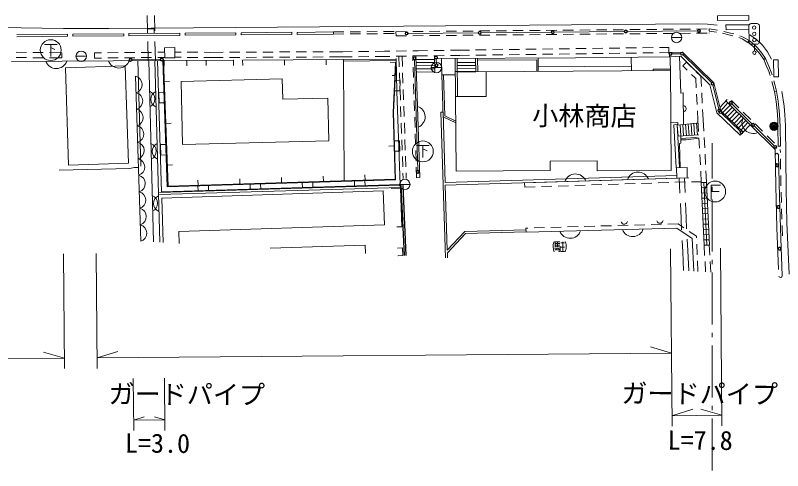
# Model space of a CAD drawing. Units: millimetres, scale not verified. Extents: x 40000 to 680000, y 20000 to 380000.
# Drawn here: x 394200 to 467707, y 250716 to 294358 of the extents above; entities that cross this region are included whole.
import ezdxf
from ezdxf.enums import TextEntityAlignment as Align

# ---------------------------------------------------------------- set-up
doc = ezdxf.new("R2010")
doc.units = ezdxf.units.MM
doc.header["$LTSCALE"] = 1000
for name, color, linetype, lineweight in [('M-BGD', 7, 'Continuous', 13), ('M-BGD-EXST', 7, 'Continuous', 13), ('M-BMK-ROW', 30, 'Continuous', 13), ('M-STR-HTXT', 7, 'Continuous', 13), ('M-STR-STRC', 7, 'Continuous', 13)]:
    doc.layers.add(name, color=color, linetype=linetype, lineweight=lineweight)
doc.styles.add('ＭＳ ゴシック', font='')
doc.styles.get('ＭＳ ゴシック').set_extended_font_data('MS Gothic')

msp = doc.modelspace()

# ---------------------------------------------------------------- linework, layer by layer
at = {"layer": 'M-BGD'}
for p, q in [((406815, 294347), (406853, 292847)), ((407515, 294358), (407553, 292859)), ((405078, 292603), (405080, 292403)), ((406871, 293074), (407496, 293079)), ((406871, 293074), (406875, 292625)), ((407496, 293079), (407499, 292630)), ((410455, 292643), (410457, 292443)), ((415821, 292689), (415823, 292489)), ((421194, 292726), (421197, 292526)), ((421197, 292526), (424679, 292564)), ((424677, 292764), (425677, 292773)), ((424679, 292564), (425679, 292573)), ((426277, 292778), (427277, 292787)), ((426279, 292578), (427279, 292587)), ((427877, 292792), (428877, 292801)), ((427879, 292592), (428879, 292601)), ((429477, 292806), (430477, 292814)), ((429479, 292606), (430479, 292614)), ((430664, 292790), (431664, 292798)), ((430664, 292790), (430668, 292390)), ((432264, 292804), (433264, 292813)), ((433864, 292818), (434864, 292827)), ((435464, 292832), (436464, 292841)), ((437064, 292847), (438064, 292856)), ((438664, 292861), (439664, 292870)), ((440264, 292875), (441264, 292884)), ((441864, 292890), (442864, 292898)), ((443464, 292904), (444463, 292913)), ((445063, 292918), (446063, 292927)), ((446663, 292932), (447663, 292941)), ((448263, 292947), (449263, 292956)), ((449863, 292961), (450863, 292970)), ((449867, 292561), (450867, 292570)), ((451463, 292975), (452463, 292984)), ((451467, 292575), (452467, 292584)), ((453063, 292989), (454063, 292998)), ((453067, 292589), (454067, 292598)), ((454663, 293004), (455663, 293013)), ((454667, 292604), (455667, 292613)), ((456263, 293018), (457263, 293027)), ((456267, 292618), (457267, 292627)), ((457863, 293032), (458863, 293041)), ((457867, 292632), (458866, 292641)), ((459463, 293047), (460463, 293056)), ((459466, 292647), (460466, 292656)), ((461479, 292948), (460674, 293057)), ((460674, 293057), (460676, 292870)), ((461372, 292760), (460676, 292855)), ((460678, 292669), (460678, 292657)), ((462667, 292469), (461958, 292634)), ((462715, 292663), (462064, 292815)), ((463036, 292578), (462715, 292663)), ((394349, 292306), (399207, 292361)), ((399708, 292556), (399710, 292356)), ((399710, 292356), (404579, 292400)), ((405080, 292403), (409947, 292441)), ((406878, 291847), (406925, 290028)), ((407578, 291859), (407625, 290034)), ((410457, 292443), (415317, 292485)), ((415823, 292489), (420694, 292534)), ((430668, 292390), (431668, 292398)), ((432268, 292404), (433268, 292413)), ((433867, 292418), (434867, 292427)), ((435467, 292432), (436467, 292441)), ((437067, 292447), (438067, 292456)), ((438667, 292461), (439667, 292470)), ((440267, 292475), (441267, 292484)), ((441867, 292490), (442867, 292498)), ((443467, 292504), (444467, 292513)), ((445067, 292518), (446067, 292527)), ((446667, 292532), (447667, 292541)), ((448267, 292547), (449267, 292556)), ((457049, 292235), (458049, 292235)), ((462930, 292399), (462667, 292469)), ((463830, 292092), (463502, 292218)), ((463918, 292273), (463606, 292393)), ((464386, 291759), (463830, 292092)), ((464489, 291931), (463918, 292273)), ((442495, 291094), (441496, 291080)), ((444095, 291116), (443095, 291102)), ((445695, 291137), (444695, 291124)), ((447295, 291159), (446295, 291145)), ((448895, 291181), (447895, 291167)), ((450495, 291203), (449495, 291189)), ((452095, 291225), (451095, 291211)), ((453694, 291246), (452694, 291233)), ((455294, 291268), (454294, 291254)), ((456802, 291289), (455894, 291276)), ((456802, 291289), (456809, 290789)), ((395276, 290806), (394276, 290817)), ((396876, 290789), (395876, 290800)), ((398657, 290770), (397476, 290783)), ((398651, 290270), (398657, 290770)), ((400009, 290434), (401009, 290434)), ((402443, 290766), (401791, 290760)), ((401791, 290760), (401795, 290260)), ((404043, 290781), (403043, 290772)), ((405643, 290796), (404643, 290787)), ((407243, 290811), (406243, 290802)), ((408495, 290823), (407843, 290817)), ((410073, 290833), (409512, 290837)), ((411673, 290821), (410673, 290828)), ((412835, 290812), (412273, 290816)), ((414100, 290818), (412835, 290812)), ((415700, 290826), (414700, 290821)), ((417300, 290834), (416300, 290829)), ((418900, 290842), (417900, 290837)), ((420500, 290850), (419500, 290845)), ((422100, 290858), (421100, 290853)), ((422101, 290358), (421101, 290353)), ((423700, 290866), (422700, 290861)), ((423701, 290366), (422701, 290361)), ((425565, 290875), (424300, 290869)), ((425568, 290375), (424301, 290369)), ((426465, 290884), (425565, 290875)), ((426471, 290384), (425568, 290375)), ((428065, 290900), (427065, 290890)), ((428071, 290400), (427071, 290390)), ((429566, 290915), (428665, 290906)), ((429573, 290415), (428671, 290406)), ((430070, 290924), (429566, 290915)), ((430077, 290424), (429573, 290415)), ((431670, 290951), (430670, 290934)), ((431677, 290452), (430677, 290434)), ((430943, 290432), (430978, 289432)), ((431243, 290442), (431278, 289443)), ((432774, 290971), (432270, 290962)), ((432290, 289989), (432276, 290462)), ((432782, 290471), (432277, 290462)), ((432936, 278804), (432576, 290467)), ((433681, 290981), (432774, 290971)), ((433688, 290481), (432782, 290471)), ((435281, 290999), (434281, 290988)), ((435288, 290499), (434288, 290488)), ((436788, 291016), (435881, 291006)), ((436794, 290516), (435888, 290506)), ((437696, 291028), (436788, 291016)), ((437702, 290528), (436794, 290516)), ((439296, 291050), (438296, 291036)), ((439302, 290550), (438302, 290537)), ((440896, 291072), (439896, 291058)), ((440902, 290572), (439902, 290558)), ((442502, 290594), (441502, 290580)), ((444102, 290616), (443102, 290602)), ((445702, 290637), (444702, 290624)), ((447302, 290659), (446302, 290646)), ((447864, 290280), (456864, 290396)), ((448901, 290681), (447901, 290667)), ((450501, 290703), (449501, 290689)), ((452101, 290725), (451101, 290711)), ((453701, 290746), (452701, 290733)), ((455301, 290768), (454301, 290755)), ((456809, 290789), (455901, 290776)), ((456851, 290796), (456864, 290396)), ((457941, 286914), (457815, 290428)), ((393832, 289925), (408412, 290040)), ((395271, 290306), (394271, 290317)), ((396871, 290289), (395871, 290300)), ((398651, 290270), (397471, 290283)), ((402448, 290266), (401795, 290260)), ((404047, 290281), (403048, 290272)), ((405647, 290296), (404647, 290287)), ((405943, 290019), (406225, 279913)), ((407247, 290311), (406247, 290302)), ((407425, 272634), (406972, 290028)), ((407578, 290033), (408027, 272602)), ((408197, 277407), (407821, 290033)), ((408500, 290323), (407847, 290317)), ((408466, 290024), (415128, 290051)), ((408466, 290024), (408468, 289524)), ((410071, 290333), (409508, 290337)), ((410635, 290031), (410637, 289531)), ((411671, 290321), (410671, 290328)), ((412834, 290312), (412271, 290316)), ((412466, 290040), (412468, 289540)), ((414101, 290318), (412834, 290312)), ((415701, 290326), (414701, 290321)), ((415105, 290051), (415107, 289551)), ((415974, 290066), (425659, 290127)), ((415974, 290066), (415977, 289566)), ((417301, 290334), (416301, 290329)), ((418901, 290342), (417901, 290337)), ((420501, 290350), (419501, 290345)), ((419974, 290091), (419977, 289591)), ((423974, 290116), (423977, 289616)), ((425626, 290118), (430682, 290167)), ((425715, 278494), (425626, 290118)), ((425627, 289968), (430674, 290017)), ((430609, 289837), (430109, 289858)), ((432586, 290122), (434354, 290141)), ((432595, 289822), (434360, 289841)), ((447864, 290280), (434352, 290217)), ((435029, 290220), (435069, 288657)), ((436330, 290226), (436440, 279420)), ((436530, 290227), (436567, 286572)), ((438292, 289847), (436534, 289836)), ((438301, 288947), (438288, 290235)), ((438488, 290236), (438501, 288948)), ((444293, 290236), (444301, 288986)), ((453219, 289043), (453209, 290308)), ((456936, 289521), (456928, 290347)), ((458141, 289505), (458489, 289864)), ((458489, 289864), (458962, 289405)), ((466207, 289401), (465890, 290119)), ((466058, 290232), (465910, 290133)), ((466390, 289481), (466058, 290232)), ((432340, 288390), (432309, 289389)), ((432605, 289522), (434367, 289541)), ((432614, 289223), (434373, 289241)), ((434040, 289352), (435040, 289352)), ((438301, 288984), (436348, 288969)), ((438295, 289547), (436537, 289536)), ((438298, 289247), (436540, 289236)), ((438301, 288947), (436543, 288936)), ((456973, 289067), (438301, 288947)), ((439311, 286589), (439296, 288954)), ((444298, 289424), (453215, 289493)), ((456966, 289198), (455308, 289187)), ((455309, 289056), (455308, 289187)), ((456955, 289521), (457032, 279494)), ((458141, 289505), (458544, 289114)), ((459393, 288987), (459866, 288527)), ((466204, 289408), (466431, 288837)), ((466390, 289481), (466617, 288911)), ((466694, 288644), (466617, 288911)), ((406218, 272700), (405725, 288526)), ((419811, 286315), (419761, 288264)), ((430554, 288577), (430304, 288588)), ((430999, 288833), (431033, 287833)), ((431299, 288843), (431333, 287844)), ((436345, 288671), (435069, 288657)), ((458974, 288696), (459377, 288305)), ((459377, 288305), (459426, 287406)), ((459866, 288527), (459920, 287530)), ((466500, 288597), (466425, 288855)), ((408473, 287999), (408973, 288017)), ((431081, 288105), (430582, 288129)), ((431032, 287106), (431081, 288105)), ((432389, 286791), (432358, 287790)), ((466770, 287663), (466667, 288021)), ((466917, 287053), (466770, 287663)), ((466964, 287715), (466861, 288068)), ((467112, 287100), (466964, 287715)), ((408442, 286982), (407942, 286965)), ((407942, 286965), (407977, 285966)), ((430532, 287130), (431032, 287106)), ((431054, 287234), (431089, 286234)), ((431354, 287244), (431389, 286245)), ((457941, 286914), (458191, 286923)), ((458191, 286923), (458208, 283900)), ((459459, 286806), (459514, 285808)), ((459953, 286931), (460008, 285933)), ((407977, 285966), (408476, 285983)), ((424125, 286425), (419811, 286315)), ((424125, 286425), (424229, 282332)), ((432438, 285191), (432408, 286191)), ((436367, 286571), (439311, 286589)), ((461705, 285556), (462381, 286293)), ((461773, 285217), (462463, 285968)), ((462254, 286175), (466981, 281505)), ((462800, 286198), (463512, 285495)), ((431110, 285635), (431145, 284635)), ((431410, 285645), (431444, 284646)), ((459547, 285209), (459596, 284310)), ((460041, 285333), (460096, 284336)), ((461966, 285030), (462674, 285760)), ((462182, 284823), (462887, 285549)), ((462399, 284615), (463100, 285339)), ((432488, 283592), (432457, 284592)), ((434962, 285063), (435172, 285070)), ((435395, 271125), (434962, 285063)), ((435172, 285070), (435381, 278326)), ((462615, 284407), (463314, 285128)), ((462831, 284199), (463527, 284917)), ((463047, 283991), (463741, 284706)), ((463264, 283783), (463954, 284495)), ((463938, 285073), (464650, 284370)), ((408619, 284002), (409119, 284020)), ((431165, 284036), (431200, 283036)), ((431465, 284046), (431500, 283047)), ((457269, 283868), (457598, 283886)), ((457495, 279753), (457269, 283868)), ((457825, 279764), (457598, 283886)), ((457612, 283840), (457688, 282776)), ((457877, 283864), (457952, 282795)), ((458217, 282814), (458141, 283888)), ((458405, 283913), (458482, 282833)), ((458747, 282851), (458670, 283937)), ((458934, 283961), (459011, 282870)), ((459276, 282889), (459198, 283986)), ((459462, 284010), (459541, 282908)), ((459596, 284310), (459654, 283220)), ((460096, 284336), (460153, 283246)), ((463480, 283575), (464168, 284284)), ((463696, 283367), (464381, 284074)), ((465077, 283949), (465788, 283246)), ((463635, 282871), (463913, 283159)), ((424229, 282332), (410226, 281973)), ((431012, 282338), (430512, 282323)), ((431042, 281339), (431012, 282338)), ((431221, 282437), (431256, 281437)), ((431521, 282447), (431556, 281448)), ((432537, 281993), (432506, 282992)), ((457688, 282776), (459670, 282917)), ((457956, 282545), (457938, 282794)), ((459685, 282621), (459738, 281622)), ((460184, 282647), (460237, 281649)), ((466215, 282824), (466926, 282121)), ((408613, 281985), (408113, 281968)), ((408113, 281968), (408147, 280969)), ((430487, 281842), (429987, 281828)), ((467485, 281825), (467285, 281822)), ((408147, 280969), (408647, 280986)), ((430543, 281324), (431042, 281339)), ((431277, 280838), (431311, 279838)), ((431576, 280848), (431611, 279849)), ((432587, 280394), (432556, 281393)), ((459769, 281023), (459822, 280024)), ((460268, 281049), (460321, 280051)), ((467486, 281214), (467481, 281513)), ((449933, 279439), (449925, 280424)), ((467516, 279614), (467498, 280614)), ((408765, 280004), (409264, 280022)), ((432636, 278794), (432605, 279794)), ((445432, 279489), (436440, 279420)), ((457032, 279494), (449933, 279439)), ((457544, 279755), (458544, 279785)), ((457544, 279755), (457575, 278755)), ((458544, 279785), (458574, 278786)), ((459853, 279425), (459910, 278335)), ((460352, 279452), (460410, 278361)), ((415708, 278191), (415693, 278691)), ((419707, 278312), (419691, 278812)), ((423705, 278433), (423690, 278933)), ((427703, 278555), (427688, 279055)), ((431332, 279238), (431350, 278721)), ((431632, 279249), (431650, 278731)), ((432936, 278804), (432636, 278794)), ((457567, 279019), (435381, 278326)), ((457600, 278756), (435389, 278078)), ((458710, 278794), (442983, 278300)), ((457793, 278765), (457860, 277323)), ((458306, 278781), (458362, 277385)), ((467546, 278018), (467527, 279014)), ((431076, 278073), (408004, 277393)), ((431082, 277863), (408010, 277183)), ((408271, 277442), (431080, 278150)), ((411692, 278019), (411707, 277519)), ((411710, 278070), (411695, 278569)), ((412707, 277550), (412691, 278050)), ((416689, 278172), (416705, 277672)), ((417704, 277703), (417689, 278203)), ((421687, 278325), (421702, 277825)), ((422702, 277856), (422687, 278356)), ((426685, 278478), (426700, 277978)), ((426700, 277978), (427700, 278009)), ((427700, 278009), (427684, 278509)), ((431014, 278151), (432014, 278151)), ((431082, 277863), (431076, 278073)), ((431141, 278035), (431171, 278037)), ((431435, 271339), (431141, 278035)), ((431465, 271337), (431171, 278037)), ((431321, 278043), (431351, 278045)), ((431321, 278043), (431615, 271329)), ((431351, 278045), (431645, 271328)), ((435389, 278078), (435582, 271865)), ((442995, 277900), (442983, 278300)), ((442995, 277900), (443995, 277931)), ((444595, 277950), (445594, 277982)), ((446194, 278000), (447193, 278032)), ((447793, 278051), (448792, 278082)), ((449392, 278101), (450392, 278132)), ((450991, 278151), (451991, 278183)), ((452591, 278201), (453590, 278233)), ((454190, 278252), (455189, 278283)), ((455789, 278302), (456789, 278333)), ((457388, 278352), (458388, 278384)), ((458988, 278398), (459902, 278412)), ((459894, 278323), (460413, 278348)), ((460153, 278336), (460444, 272332)), ((460413, 278348), (460703, 272344)), ((461737, 278094), (460862, 278094)), ((460862, 278094), (460862, 276719)), ((467546, 278014), (467546, 278018)), ((408005, 277363), (408004, 277393)), ((408271, 277442), (408197, 277407)), ((408231, 276846), (429444, 277551)), ((411707, 277519), (412707, 277550)), ((416705, 277672), (417704, 277703)), ((421702, 277825), (422702, 277856)), ((429444, 277551), (429553, 274286)), ((460437, 277849), (459918, 277824)), ((460461, 277350), (459942, 277324)), ((460862, 277469), (461612, 277469)), ((467593, 276415), (467564, 277414)), ((408373, 272583), (408231, 276846)), ((460486, 276850), (459966, 276825)), ((457906, 276324), (457973, 274882)), ((458403, 276386), (458460, 274990)), ((460510, 276351), (459990, 276326)), ((460534, 275851), (460014, 275826)), ((467641, 274815), (467611, 275815)), ((458460, 274990), (458511, 273907)), ((460558, 275352), (460039, 275327)), ((409864, 273632), (429553, 274286)), ((451302, 274196), (450303, 274168)), ((452902, 274241), (451902, 274213)), ((454501, 274287), (453501, 274258)), ((456100, 274332), (455101, 274303)), ((457700, 274377), (456700, 274349)), ((458254, 273994), (457700, 274377)), ((457973, 274882), (458029, 273784)), ((460582, 274852), (460063, 274827)), ((460606, 274353), (460087, 274328)), ((467664, 274022), (467659, 274216)), ((409901, 272501), (409864, 273632)), ((431238, 274101), (430738, 274080)), ((443305, 273971), (443117, 273966)), ((443128, 273566), (443117, 273966)), ((443128, 273566), (457580, 273973)), ((444905, 274016), (443905, 273988)), ((446504, 274061), (445505, 274033)), ((448103, 274106), (447104, 274078)), ((449703, 274151), (448703, 274123)), ((459440, 273176), (458748, 273653)), ((460630, 273854), (460111, 273829)), ((467695, 273216), (467664, 274022)), ((458080, 272785), (458137, 271687)), ((458559, 272908), (458610, 271825)), ((459447, 273017), (459440, 273176)), ((460654, 273354), (460135, 273329)), ((460679, 272855), (460159, 272830)), ((418603, 272031), (427717, 272334)), ((427717, 272334), (427743, 271538)), ((431300, 272063), (430800, 272040)), ((431300, 272063), (431332, 271345)), ((445896, 272059), (445954, 271847)), ((445910, 272484), (446347, 272489)), ((446346, 272336), (445915, 272331)), ((446076, 271854), (446021, 272060)), ((446139, 272633), (446144, 272183)), ((446143, 272061), (446204, 271856)), ((446313, 271863), (446255, 272063)), ((446443, 272546), (446812, 272550)), ((446804, 272153), (446463, 272149)), ((446633, 272661), (446634, 272548)), ((446643, 271723), (446634, 272545)), ((459520, 271418), (459474, 272417)), ((460177, 272327), (460235, 271353)), ((460676, 272357), (460736, 271355)), ((431332, 271345), (430833, 271322)), ((435590, 271583), (435605, 271114)), ((446443, 271718), (446821, 271722)), ((458137, 271687), (458213, 269894)), ((458610, 271825), (458707, 269868)), ((459592, 269820), (459547, 270819)), ((460270, 270754), (460328, 269780)), ((460771, 270756), (460831, 269753))]:
    msp.add_line(p, q, dxfattribs=at)
for points in [[(394346, 292506), (399204, 292561), (399207, 292361)], [(399708, 292556), (404578, 292600), (404579, 292400)], [(405078, 292603), (409946, 292641), (409947, 292441)], [(410455, 292643), (415315, 292685), (415317, 292485)], [(415821, 292689), (420692, 292734), (420694, 292534)], [(421194, 292726), (424677, 292764), (424679, 292564)], [(466058, 290232), (465712, 290746), (465298, 291237), (464969, 291550), (464489, 291931), (464365, 291774)], [(465892, 290121), (465552, 290626), (465152, 291100), (464838, 291399), (464365, 291774)], [(434347, 290488), (434380, 288941), (432623, 288923)], [(456851, 290796), (458098, 290838), (461105, 287893), (461774, 285216), (463913, 283159), (464594, 283863)], [(456864, 290396), (457941, 290432), (460744, 287687), (461413, 285007), (463635, 282871)], [(408338, 290039), (408751, 277929), (430625, 278599), (430430, 285048), (430684, 290211)], [(430609, 289837), (430399, 285042), (430575, 278642), (408838, 277982), (408400, 290021), (415105, 290051)], [(430684, 290211), (430739, 287052), (431080, 278150)], [(444151, 288985), (444144, 290085), (438490, 290048)], [(410226, 281973), (410071, 288016), (419761, 288264)], [(436393, 284041), (435188, 284640), (435069, 288657)], [(435219, 288662), (435336, 284735), (436391, 284209)], [(467485, 281825), (467460, 283674), (467439, 284287), (467409, 284899), (467343, 285505), (467272, 286136), (467112, 287100), (466914, 287067)], [(467285, 281822), (467260, 283669), (467239, 284279), (467210, 284884), (467144, 285483), (467074, 286109), (466914, 287067)], [(458198, 285711), (458267, 285688), (458326, 285652), (458392, 285595), (458428, 285530), (458450, 285459), (458450, 285366), (458430, 285296), (458394, 285229), (458328, 285171), (458270, 285134), (458201, 285111)], [(457677, 283846), (457660, 284073), (457031, 284066)], [(459611, 284033), (459462, 284010), (457612, 283840)], [(459687, 282591), (458459, 282436), (458045, 282436), (457945, 282429), (457967, 282098), (457834, 282083), (457889, 279765)], [(459687, 282591), (459532, 282622), (459398, 282647), (457956, 282545), (457945, 282429)], [(466981, 281505), (467046, 278006), (467165, 274005), (467319, 269999)], [(445432, 279489), (445425, 280389), (449925, 280424)], [(405959, 279778), (405567, 279771), (405162, 279688), (398392, 279520)], [(459894, 278323), (460184, 272319), (460703, 272344)], [(430203, 277757), (431082, 277794), (431238, 274101)], [(452835, 274595), (452813, 274526), (452779, 274466), (452723, 274399), (452658, 274361), (452588, 274338), (452495, 274336), (452424, 274355), (452357, 274389), (452297, 274454), (452260, 274511), (452235, 274580)], [(456251, 274685), (456229, 274615), (456195, 274556), (456139, 274488), (456074, 274450), (456004, 274428), (455911, 274425), (455840, 274444), (455774, 274479), (455713, 274543), (455676, 274601), (455651, 274669)], [(443121, 273812), (437246, 273633), (435582, 271865)], [(443127, 273612), (437335, 273435), (435590, 271583)], [(457580, 273973), (459049, 272959), (459191, 269842)], [(445817, 272683), (445777, 272576), (445753, 272492), (445736, 272379), (445731, 272257), (445733, 272101), (445746, 271985), (445763, 271892), (445796, 271783), (445828, 271680)], [(446358, 272639), (445908, 272634), (445913, 272181), (446382, 272186), (446386, 271799), (446374, 271755), (446356, 271726), (446324, 271717), (446227, 271769)], [(446873, 272695), (446918, 272617), (446950, 272508), (446964, 272399), (446971, 272274), (446973, 272118), (446965, 271996), (446944, 271895), (446917, 271804), (446884, 271692)]]:
    msp.add_lwpolyline(points, dxfattribs=at)
for points in [[(409491, 290293), (408508, 290281), (408497, 291256), (409479, 291267)], [(404719, 289517), (405029, 280183), (399306, 279993), (398997, 289327)]]:
    msp.add_lwpolyline(points, close=True, dxfattribs=at)
for centre, radius in [((457549, 292235), 500), ((400509, 290434), 500), ((434540, 289352), 500), ((431514, 278151), 500), ((461237, 277469), 1000)]:
    msp.add_circle(centre, radius, dxfattribs=at)
for centre, radius, start, end in [((398119, 290323), 1064, 200.46602, 340.4341), ((404119, 290370), 1064, 200.46602, 340.4341), ((405527, 287728), 822, 287.4689, 76.09862), ((405577, 286145), 822, 287.4689, 76.09862), ((406756, 286322), 812, 294.11282, 68.87309), ((407986, 286324), 812, 114.09542, 248.85569), ((405626, 284563), 822, 287.4689, 76.09862), ((432392, 284624), 1064, 291.78546, 71.75354), ((464873, 284099), 1064, 155.36371, 295.33179), ((405675, 282980), 822, 287.4689, 76.09862), ((405725, 281397), 822, 287.4689, 76.09862), ((406886, 281323), 812, 294.11282, 68.87309), ((408115, 281326), 812, 114.09542, 248.85569), ((405774, 279815), 822, 287.4689, 76.09862), ((453857, 278277), 1064, 21.81597, 161.78405), ((405823, 278232), 822, 287.4689, 76.09862), ((447859, 278089), 1064, 21.81597, 161.78405), ((405872, 276650), 822, 287.4689, 76.09862), ((407016, 276325), 812, 294.11282, 68.87309), ((408244, 276327), 812, 114.09542, 248.85569), ((405922, 275067), 822, 287.4689, 76.09862), ((405971, 273484), 822, 287.4689, 76.09862), ((447345, 274049), 1064, 201.63108, 341.59916), ((453343, 274218), 1064, 201.63108, 341.59916)]:
    msp.add_arc(centre, radius, start, end, dxfattribs=at)
at = {"layer": 'M-BGD-EXST'}
for p, q in [((396991, 291576), (398191, 291576)), ((397591, 291576), (397591, 290426)), ((397591, 291276), (397991, 291076)), ((432642, 281867), (433842, 281867)), ((433242, 281867), (433242, 280717)), ((433242, 281567), (433642, 281367))]:
    msp.add_line(p, q, dxfattribs=at)
for centre in [(397591, 291026), (433242, 281317)]:
    msp.add_circle(centre, 1000, dxfattribs=at)
at = {"layer": 'M-BMK-ROW'}
for p, q in [((460949, 282121), (460949, 278716)), ((460949, 277916), (460949, 277516)), ((460949, 276716), (460948, 271716)), ((460948, 270916), (460948, 270516)), ((460948, 269716), (460948, 264716)), ((460948, 263916), (460948, 263516)), ((460948, 262716), (460947, 257716)), ((460947, 256916), (460947, 256516)), ((460947, 255716), (460947, 250716))]:
    msp.add_line(p, q, dxfattribs=at)
at = {"layer": 'M-STR-HTXT'}
for p, q in [((456965, 271986), (457108, 254987)), ((461745, 272026), (461888, 255027)), ((398819, 271497), (398912, 260497)), ((401952, 271523), (402045, 260523)), ((457049, 261986), (455044, 262569)), ((398903, 261497), (396898, 262080)), ((402037, 261523), (404032, 262140)), ((402037, 261523), (457049, 261986)), ((352364, 261105), (398903, 261497)), ((405502, 259552), (405545, 254553)), ((408491, 259578), (408533, 254578)), ((457099, 255986), (459094, 256603)), ((461880, 256027), (459875, 256610)), ((405536, 255553), (406534, 255861)), ((408525, 255578), (407522, 255869)), ((457099, 255986), (461880, 256027)), ((405536, 255553), (408525, 255578))]:
    msp.add_line(p, q, dxfattribs=at)
at = {"layer": 'M-STR-STRC'}
for p, q in [((464493, 291781), (464479, 293381)), ((465277, 293589), (464677, 293583)), ((465479, 293390), (465493, 291790)), ((431831, 292627), (438532, 292684)), ((438832, 292687), (445533, 292744)), ((445833, 292747), (452535, 292804)), ((452835, 292806), (459536, 292864)), ((465295, 291589), (464695, 291583)), ((464995, 291586), (465001, 290953)), ((457916, 290679), (457115, 290664)), ((460886, 287912), (458173, 290576)), ((405396, 290089), (408084, 290116)), ((432446, 290089), (432758, 279512)), ((434535, 289718), (434509, 290169)), ((461597, 285391), (461029, 287662)), ((464765, 283965), (462848, 285867)), ((463651, 283254), (461856, 284987)), ((466894, 281851), (464978, 283753))]:
    msp.add_line(p, q, dxfattribs=at)
for points in [[(461477, 293874), (464466, 293906), (464459, 294356), (461469, 294324)], [(462278, 293432), (462285, 292982), (464481, 293006), (464474, 293456)], [(466837, 290091), (466847, 288470), (467297, 288475), (467287, 290096)]]:
    msp.add_lwpolyline(points, close=True, dxfattribs=at)
for points in [[(461424, 293428), (460495, 293520), (459553, 293536), (411266, 293149), (403156, 293085), (398799, 293103), (392695, 293196)], [(464560, 292479), (465188, 292057), (465769, 291484), (466271, 290846), (466640, 290158)], [(467635, 287051), (467836, 285643), (467912, 284833), (467964, 283808), (468050, 277700), (468110, 274493), (468324, 269534)], [(467298, 280994), (467400, 276990), (467518, 272987), (467655, 269385)]]:
    msp.add_lwpolyline(points, dxfattribs=at)
for centre, radius in [((464980, 293186), 167), ((431681, 292626), 150), ((431681, 292626), 120), ((431681, 292626), 100), ((438682, 292686), 150), ((438682, 292686), 120), ((438682, 292686), 100), ((445683, 292745), 150), ((445683, 292745), 120), ((445683, 292745), 100), ((452685, 292805), 150), ((452685, 292805), 120), ((452685, 292805), 100), ((459686, 292865), 150), ((459686, 292865), 120), ((459686, 292865), 100), ((464986, 292586), 167), ((464992, 291986), 167), ((432442, 290239), 150), ((432442, 290239), 120), ((434500, 290319), 150), ((434500, 290319), 120), ((434500, 290319), 100), ((456965, 290662), 150), ((456965, 290662), 120), ((456965, 290662), 100), ((458066, 290681), 150), ((458066, 290681), 120), ((458066, 290681), 100), ((465003, 290786), 167), ((405246, 290088), 150), ((405246, 290088), 120), ((405246, 290088), 100), ((408234, 290117), 150), ((408234, 290117), 120), ((408234, 290117), 100), ((432442, 290239), 100), ((434543, 289568), 150), ((434543, 289568), 120), ((434543, 289568), 100), ((460993, 287807), 150), ((460993, 287807), 120), ((460993, 287807), 100), ((462741, 285973), 150), ((462741, 285973), 120), ((462741, 285973), 100), ((461634, 285245), 150), ((461634, 285245), 120), ((461634, 285245), 100), ((461748, 285091), 150), ((461748, 285091), 120), ((461748, 285091), 100), ((464871, 283859), 150), ((464871, 283859), 120), ((464871, 283859), 100), ((466878, 283732), 400), ((466878, 283732), 327), ((466878, 283732), 254), ((466878, 283732), 182), ((466878, 283732), 109), ((466878, 283732), 36.4), ((463759, 283150), 150), ((463759, 283150), 120), ((463759, 283150), 100), ((467001, 281745), 150), ((467001, 281745), 120), ((467001, 281745), 100), ((467183, 279991), 128), ((467183, 279991), 100), ((432763, 279362), 150), ((432763, 279362), 120), ((432763, 279362), 100), ((467289, 275991), 128), ((467289, 275991), 100), ((467415, 271992), 128), ((467415, 271992), 100)]:
    msp.add_circle(centre, radius, dxfattribs=at)
for centre, radius, start, end in [((464766, 293298), 299, 107.30616, 163.74802), ((465168, 293276), 331, 20.23107, 70.82311), ((464761, 291852), 277, 194.84063, 256.21356), ((465216, 291865), 288, 286.0586, 344.99558), ((467148, 280990), 150, 1.46614, 181.46614), ((467183, 279991), 159, 29.53863, 333.39365), ((467289, 275991), 159, 29.75098, 333.60601), ((467415, 271992), 159, 30.26033, 334.11535), ((467505, 269379), 150, 182.18784, 2.18784)]:
    msp.add_arc(centre, radius, start, end, dxfattribs=at)

# ---------------------------------------------------------------- texts
at = {"layer": 'M-BGD', "style": 'ＭＳ ゴシック'}
for s, p in [('小林商店', (443708, 283287)), ('ガードパイプ', (403107, 256618)), ('ガードパイプ', (452248, 256671)), ('L=7.8', (456679, 252185)), ('L=3.0', (404693, 251902))]:
    msp.add_text(s, height=1833, rotation=359.642, dxfattribs=at).set_placement(p, align=Align.BOTTOM_LEFT)

doc.saveas('drawing.dxf')
